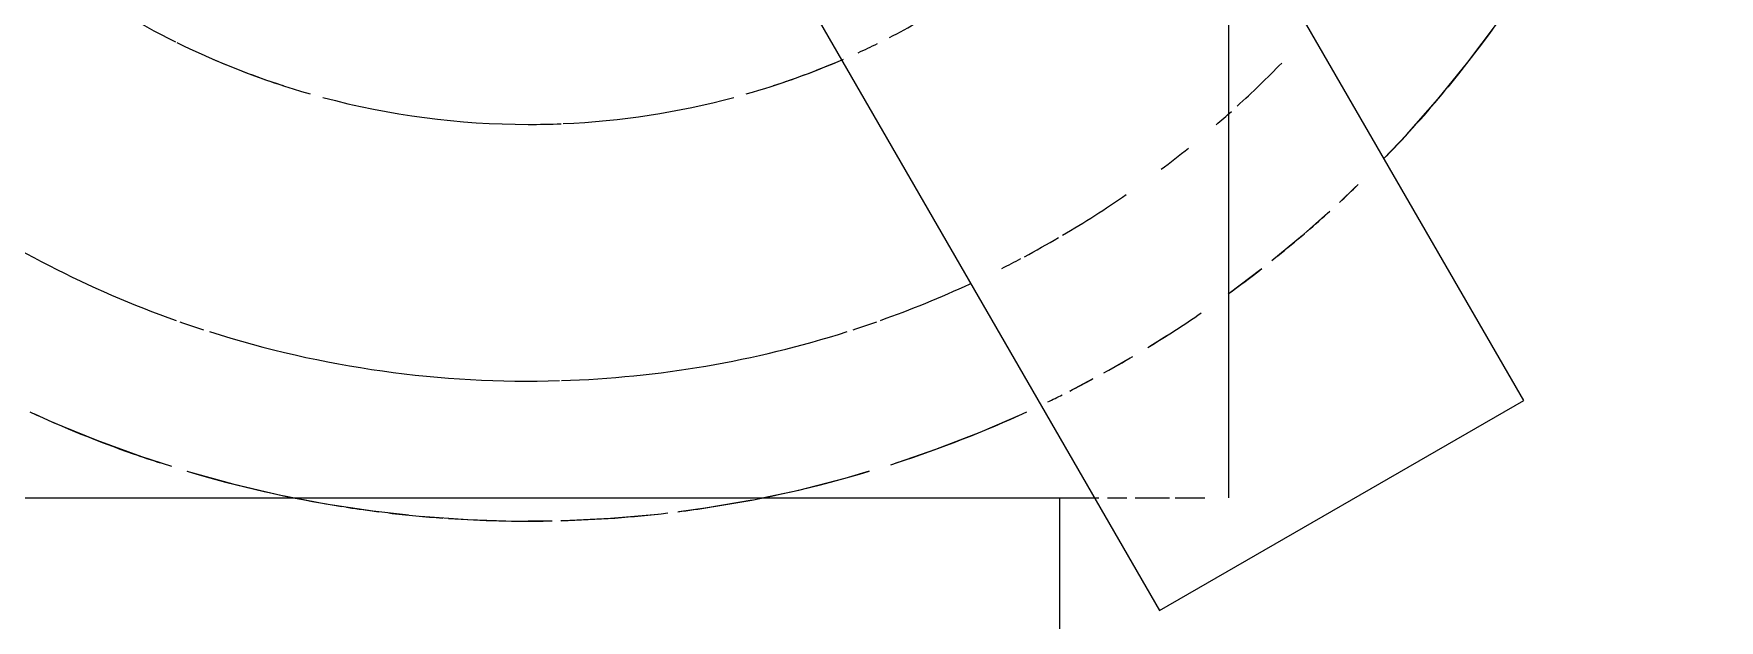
# Model space of a CAD drawing. Header units: metres. Extents: x -0.9 to 62, y -37.3 to 60.
# Drawn here: x 25.22985 to 25.26593, y 0.47238 to 0.48494 of the extents above; entities that cross this region are included whole.
import ezdxf

# ---------------------------------------------------------------- set-up
doc = ezdxf.new("R2010")
doc.units = ezdxf.units.M
doc.layers.add('P-PIPE', color=7, linetype='Continuous', lineweight=5)
doc.layers.add('P-SANR-FIXT', color=7, linetype='Continuous', lineweight=5)

# ---------------------------------------------------------------- blocks, each defined once
blk = doc.blocks.new('Joelho 90 com Bucha de Latao - Agua Fria_Soldavel - MEP - Tigre - Standard-V12-DD')
at = {"layer": 'P-PIPE', "color": 254, "true_color": 0xdfdfdf}
for radius, start, end in [(0.01699999999999841, 225.000000000008, 243.6179463180677), (0.01700000000000201, 243.7254425805129, 254.0622239705722), (0.01699999999999578, 246.6446628693029, 252.0206803272743), (0.01700000000000186, 285.9377760293516, 293.3902224710631), (0.01700000000000065, 287.9793196727437, 293.3553371306646), (0.01699999999999971, 255.0000000000064, 269.9999999999996), (0.01700000000000243, 272.5183431315043, 284.9999999999906), (0.0169999999999959, 269.9999999999993, 272.3819480202593)]:
    blk.add_arc((43.58345167516961, 0.500000000000012), radius, start, end, dxfattribs=at)
at = {"layer": 'P-PIPE', "color": 7, "true_color": 0xf3f3f3}
for radius, start, end in [(0.01699999999999808, 297.0634203678813, 299.4357957069363), (0.01699999999999835, 294.5406557641879, 296.0907150209309)]:
    blk.add_arc((43.58345167516961, 0.500000000000012), radius, start, end, dxfattribs=at)
blk = doc.blocks.new('UT_Ducha higiênica - UT_Ducha higiênica-3698909-DD')
at = {"layer": 'P-SANR-FIXT'}
for p, q in [((43.60476385299644, 0.4770862251849087), (43.59131725435256, 0.5003764172242402)), ((43.58552780719025, 0.4924040338572263), (43.59696962436247, 0.472586225184782)), ((43.59696962436248, 0.4725862251847874), (43.60476385299646, 0.477086225184912)), ((43.56845167516962, 0.47499999999999), (43.58345167516961, 0.47499999999999)), ((43.58345167516961, 0.47499999999999), (43.5956710821563, 0.47499999999999)), ((43.59483458759833, 0.4721647073991219), (43.59483458759833, 0.4749999999999862))]:
    blk.add_line(p, q, dxfattribs=at)
at = {"layer": 'P-SANR-FIXT', "color": 253, "true_color": 0xa6a6a6}
for p, q in [((43.59845167516961, 0.4749999999999862), (43.59845167516961, 0.4876874167314103)), ((43.60081860012252, 0.4813280981772353), (43.60117107265175, 0.4816693354476947)), ((43.60005803151305, 0.4806485419413927), (43.60057273323252, 0.4811084199309724)), ((43.59936891782498, 0.4800807134918984), (43.60002898531486, 0.4806246079259109)), ((43.59845845365961, 0.4793833417026069), (43.59913643170163, 0.4798978922063894)), ((43.59696962436248, 0.4725862251847874), (43.60476385299646, 0.477086225184912)), ((43.59121132953163, 0.4757093070460831), (43.59217649127395, 0.4760390404210341)), ((43.59023375399763, 0.475418433598123), (43.59076090008127, 0.4755752836762959)), ((43.57206876274089, 0.47499999999999), (43.58345167516961, 0.47499999999999)), ((43.58345167516961, 0.47499999999999), (43.59483458759833, 0.47499999999999)), ((43.59492295914676, 0.47499999999999), (43.5956710821563, 0.47499999999999)), ((43.59585177906779, 0.47499999999999), (43.59626376029769, 0.47499999999999)), ((43.59644205622638, 0.47499999999999), (43.59718181732661, 0.47499999999999)), ((43.59730392234443, 0.47499999999999), (43.59794056256395, 0.47499999999999)), ((43.58113954874577, 0.4746050384642993), (43.5821569258038, 0.4745328913286332)), ((43.58521496061028, 0.4745610372763711), (43.58623083735173, 0.4746518983439589)), ((43.5821569258038, 0.4745328913286332), (43.58317637418462, 0.4745014861341451)), ((43.58345167516961, 0.4745040199859894), (43.58396215924386, 0.4745087184472522)), ((43.58415036781663, 0.4745104507063619), (43.58419626298829, 0.4745108731224509)), ((43.58419626298829, 0.4745108731224509), (43.58521496061028, 0.4745610372763711))]:
    blk.add_line(p, q, dxfattribs=at)
at = {"layer": 'P-SANR-FIXT', "color": 254, "true_color": 0xdfdfdf}
for p, q in [((43.59676288363605, 0.4782500177204098), (43.59712231277212, 0.4784799968839993)), ((43.59588246877912, 0.4777351090225669), (43.59633930529011, 0.4780022888539248)), ((43.59505427082059, 0.4772942048394322), (43.59554594316708, 0.4775559543306782)), ((43.57198039119247, 0.47499999999999), (43.58345167516961, 0.47499999999999)), ((43.57206876274089, 0.47499999999999), (43.58345167516961, 0.47499999999999)), ((43.58345167516961, 0.47499999999999), (43.59483458759833, 0.47499999999999)), ((43.58345167516961, 0.47499999999999), (43.59492295914676, 0.47499999999999)), ((43.59585177906779, 0.47499999999999), (43.59626376029769, 0.47499999999999)), ((43.59644205622638, 0.47499999999999), (43.59718181732661, 0.47499999999999)), ((43.59730392234443, 0.47499999999999), (43.59794056256395, 0.47499999999999))]:
    blk.add_line(p, q, dxfattribs=at)
at = {"layer": 'P-SANR-FIXT', "flags": 128}
blk.add_lwpolyline([(43.60176399674747, 0.4822605083667749), (43.60225521491589, 0.4827756888959507), (43.60292896282257, 0.4835414075424789), (43.60357155122395, 0.4843334564259589), (43.60418195211565, 0.4851505684371394), (43.60475918898645, 0.4859914363711117), (43.6053023383805, 0.4868547150185565), (43.60581053137465, 0.4877390233177927), (43.6062829549685, 0.4886429465641843), (43.60671885338509, 0.4895650386733658), (43.60711752927993, 0.4905038244946618), (43.60747834485664, 0.4914578021710242), (43.60780072288728, 0.4924254455416755), (43.60808414763574, 0.4934052065836411), (43.60832816568291, 0.4943955178882588), (43.60853238665197, 0.4953947951686949), (43.6086964838329, 0.496401439794471), (43.60882019470525, 0.4974138413489236), (43.60890332135802, 0.4984303802055343), (43.60894573080627, 0.49944943011898), (43.60895167516959, 0.4999999999999957)], dxfattribs=at)
at = {"layer": 'P-SANR-FIXT', "color": 253, "true_color": 0xa6a6a6, "flags": 128}
for points in [[(43.57288148013491, 0.4767993972180816), (43.57326851716975, 0.4766215207263287), (43.57421155243046, 0.4762330033078436), (43.57516936991642, 0.4758825080140466), (43.57581686745552, 0.4756745280704008)], [(43.59217649127395, 0.4760390404210341), (43.5931276951717, 0.4764071062199113), (43.5940219604776, 0.4767949354684513)], [(43.5761408569571, 0.4755704790659183), (43.57712320115248, 0.4752977649469932), (43.57811608918938, 0.4750644526379085), (43.57911751302565, 0.4748710318853047), (43.58012587059679, 0.4747178121211211), (43.5808867344475, 0.4746331645444964)], [(43.58845928295133, 0.4749999999999862), (43.58924532858428, 0.4751668854126155), (43.59023375399763, 0.475418433598123)], [(43.58667852599685, 0.4747100653944336), (43.58724226802652, 0.4747833109668896), (43.58824763456137, 0.4749550649129997)]]:
    blk.add_lwpolyline(points, dxfattribs=at)
at = {"layer": 'P-SANR-FIXT', "color": 253, "true_color": 0xa6a6a6}
for radius, start, end in [(0.02549999999998761, 320.5582083470962, 346.6353901010933), (0.02549999999998365, 316.0977707191233, 320.3764024660492), (0.0254999999999851, 261.2277479388042, 261.9168366173415)]:
    blk.add_arc((43.58345167516961, 0.5), radius, start, end, dxfattribs=at)
at = {"layer": 'P-SANR-FIXT', "color": 254, "true_color": 0xdfdfdf}
for radius, start, end in [(0.02249999999998364, 312.4180006240556, 315.8002612428358), (0.02249999999998364, 312.4180006240556, 315.8002612428358), (0.02249999999998779, 235.3183766142122, 250.4173944827831), (0.02249999999998779, 235.3183766142122, 250.4173944827831), (0.02549999999998515, 312.9233524881011, 314.1818173563119), (0.02549999999998752, 310.8665705990131, 312.3081180597168), (0.02549999999998815, 309.0069601073061, 310.6704487878671), (0.02549999999998314, 305.999999999997, 308.0175736273093), (0.02249999999997804, 289.5826055172253, 294.8570265600271), (0.02249999999997804, 289.5826055172253, 294.8570265600271), (0.02249999999998325, 250.6290560404079, 251.999999999995), (0.02249999999998325, 250.6290560404079, 251.999999999995), (0.0224999999999845, 252.3426769091847, 271.6946534807472), (0.0224999999999845, 252.3426769091847, 271.6946534807472), (0.0224999999999862, 271.8088135209254, 287.6573230907956), (0.0224999999999862, 271.8088135209254, 287.6573230907956), (0.02249999999998828, 288.0000000000006, 289.3709439595862), (0.02249999999998828, 288.0000000000006, 289.3709439595862), (0.0254999999999884, 295.8642298534961, 296.6412657698762), (0.02549999999998324, 245.2573290846988, 250.6226106908993), (0.02549999999998729, 287.9999999999961, 294.7426709152826), (0.02549999999998119, 253.362952259375, 260.9999999999973), (0.02549999999998572, 278.8712597097012, 286.6370477406376), (0.02549999999998559, 261.9168366173416, 262.7888014963914), (0.02549999999998831, 263.2702398541272, 265.8938273062832), (0.02549999999998791, 271.5960119302338, 276.7297601458724), (0.02549999999998237, 277.2111985036087, 278.7722520611961), (0.02549999999998448, 266.1565363525772, 271.0190704007919)]:
    blk.add_arc((43.58345167516961, 0.5), radius, start, end, dxfattribs=at)
at = {"layer": 'P-SANR-FIXT', "color": 7, "true_color": 0xf3f3f3}
for radius, start, end in [(0.02249999999998922, 310.8786748805733, 312.0021990025942), (0.02249999999998922, 310.8786748805733, 312.0021990025942), (0.02249999999998625, 307.0339455615957, 308.9133229845539), (0.02249999999998625, 307.0339455615957, 308.9133229845539), (0.02249999999998146, 300.5550540878672, 304.6816233857801), (0.02249999999998146, 300.5550540878672, 304.6816233857801), (0.02249999999999358, 298.171367708536, 300.3023522792665), (0.02249999999999358, 298.171367708536, 300.3023522792665), (0.02249999999998274, 296.7911048402335, 297.9521425764453), (0.02249999999998274, 296.7911048402335, 297.9521425764453), (0.02549999999998017, 301.3376122183884, 304.4071312176455), (0.02549999999998267, 298.8949931526971, 300.5072230306147), (0.02549999999998753, 297.0431847975994, 298.2788813909978), (0.02549999999998223, 250.6226106908985, 251.9999999999999)]:
    blk.add_arc((43.58345167516961, 0.5), radius, start, end, dxfattribs=at)

msp = doc.modelspace()

# ---------------------------------------------------------------- block references
at = {"layer": 'P-PIPE', "color": 254, "true_color": 0xdfdfdf}
msp.add_blockref('Joelho 90 com Bucha de Latao - Agua Fria_Soldavel - MEP - Tigre - Standard-V12-DD', (-18.34301804267776, 0), dxfattribs=at)
at = {"layer": 'P-SANR-FIXT', "color": 254, "true_color": 0xdfdfdf}
msp.add_blockref('UT_Ducha higiênica - UT_Ducha higiênica-3698909-DD', (-18.34301804267776, 0), dxfattribs=at)

doc.saveas('drawing.dxf')
